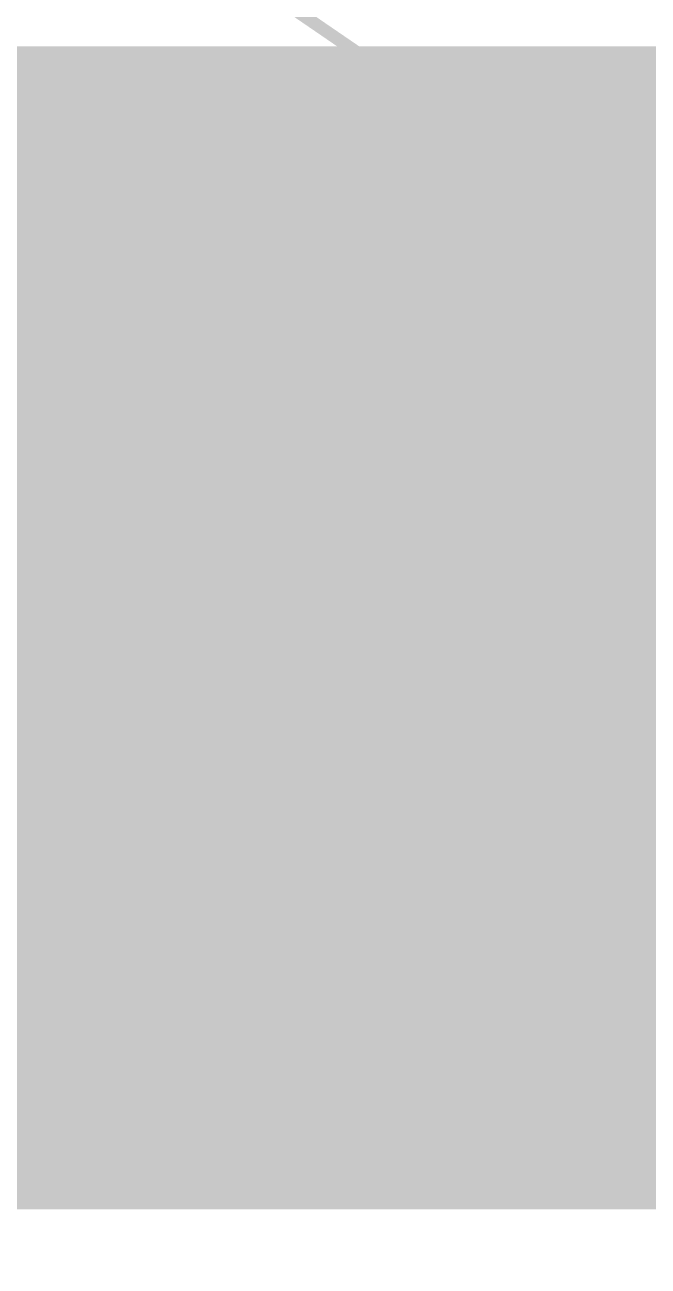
# Model space of a CAD drawing. Extents: x -20 to 155, y -92 to 168.
# Drawn here: x 84.32 to 91.94, y 25.85 to 41.03 of the extents above; entities that cross this region are included whole.
import ezdxf

# ---------------------------------------------------------------- set-up
doc = ezdxf.new("R2010")
doc.units = 0
doc.header["$MEASUREMENT"] = 0
doc.layers.get('0').update_dxf_attribs({"linetype": 'CONTINUOUS'})
for name, color, linetype in [('25-334-1_BOT', 7, 'CONTINUOUS'), ('25-334-1_DRD', 7, 'CONTINUOUS'), ('25-334-1_DRL', 2, 'CONTINUOUS'), ('25-334-1_IN1', 4, 'CONTINUOUS'), ('25-334-1_IN2', 3, 'CONTINUOUS'), ('25-334-1_SMB', 5, 'CONTINUOUS'), ('25-334-1_SMT', 10, 'CONTINUOUS'), ('25-334-1_SST', 11, 'CONTINUOUS'), ('25-334-1_TOP', 13, 'CONTINUOUS'), ('THRUHOLE_TAP', 7, 'CONTINUOUS')]:
    doc.layers.add(name, color=color, linetype=linetype)

# ---------------------------------------------------------------- blocks, each defined once
blk = doc.blocks.new('ROUND_33')
at = {"const_width": 0.7493}
blk.add_lwpolyline([(-0.37465, 0, 1), (0.37465, 0, 1)], format="xyb", close=True, dxfattribs=at)
blk = doc.blocks.new('ROUND_32')
at = {"const_width": 0.35052}
blk.add_lwpolyline([(-0.17526, 0, 1), (0.17526, 0, 1)], format="xyb", close=True, dxfattribs=at)

msp = doc.modelspace()

# ---------------------------------------------------------------- linework, layer by layer
at = {"layer": '25-334-1_BOT', "const_width": 0.254}
for points in [[(133.731, 40.64), (70.104, 40.64), (68.58, 39.116), (59.944, 39.116), (59.944, 33.655), (29.845, 33.655), (29.845, 21.463), (24.511, 21.463), (24.511, 14.478), (25.146, 13.843)], [(133.7818, 40.5892), (70.0532, 40.5892)], [(84.4042, 40.64), (84.4042, 26.67)], [(84.6328, 40.64), (84.6328, 26.67)], [(84.8614, 40.64), (84.8614, 26.67)], [(85.09, 40.64), (85.09, 26.67)], [(85.3186, 40.64), (85.3186, 26.67)], [(85.5472, 40.64), (85.5472, 26.67)], [(85.7758, 40.64), (85.7758, 26.67)], [(86.0044, 40.64), (86.0044, 26.67)], [(86.233, 40.64), (86.233, 26.67)], [(86.4616, 40.64), (86.4616, 26.67)], [(86.6902, 40.64), (86.6902, 26.67)], [(86.9188, 40.64), (86.9188, 26.67)], [(87.1474, 40.64), (87.1474, 26.67)], [(87.376, 40.64), (87.376, 26.67)], [(87.6046, 40.64), (87.6046, 26.67)], [(87.8332, 40.64), (87.8332, 26.67)], [(88.0618, 40.64), (88.0618, 26.67)], [(88.2904, 40.64), (88.2904, 26.67)], [(88.519, 40.64), (88.519, 26.67)], [(88.7476, 40.64), (88.7476, 26.67)], [(88.9762, 40.64), (88.9762, 26.67)], [(89.2048, 40.64), (89.2048, 26.67)], [(89.4334, 40.64), (89.4334, 26.67)], [(89.662, 40.64), (89.662, 26.67)], [(89.8906, 40.64), (89.8906, 26.67)], [(90.1192, 40.64), (90.1192, 26.67)], [(90.3478, 40.64), (90.3478, 26.67)], [(90.5764, 40.64), (90.5764, 26.67)], [(90.805, 40.64), (90.805, 26.67)], [(91.0336, 40.64), (91.0336, 26.67)], [(91.2622, 40.64), (91.2622, 26.67)], [(91.4908, 40.64), (91.4908, 26.67)], [(91.7194, 40.64), (91.7194, 26.67)], [(91.948, 40.64), (91.948, 26.67)], [(105.68432, 40.3606), (69.8246, 40.3606)], [(100.66782, 40.132), (69.596, 40.132)], [(100.2792, 39.9034), (69.3674, 39.9034)], [(100.0125, 39.6748), (69.1388, 39.6748)], [(99.81438, 39.4462), (68.9102, 39.4462)], [(99.66452, 39.2176), (68.6816, 39.2176)], [(99.54768, 38.989), (59.944, 38.989)], [(99.46386, 38.7604), (59.944, 38.7604)], [(99.40544, 38.5318), (59.944, 38.5318)], [(99.37242, 38.3032), (59.944, 38.3032)], [(99.3648, 38.0746), (59.944, 38.0746)], [(99.38004, 37.846), (59.944, 37.846)], [(99.41814, 37.6174), (59.944, 37.6174)], [(99.48164, 37.3888), (59.944, 37.3888)], [(99.57054, 37.1602), (59.944, 37.1602)], [(99.695, 36.9316), (59.944, 36.9316)], [(99.85502, 36.703), (59.944, 36.703)], [(100.06584, 36.4744), (59.944, 36.4744)], [(100.35032, 36.2458), (59.944, 36.2458)], [(100.7872, 36.0172), (59.944, 36.0172)], [(136.017, 35.7886), (59.944, 35.7886)], [(136.017, 35.56), (59.944, 35.56)], [(136.017, 35.3314), (59.944, 35.3314)], [(136.017, 35.1028), (59.944, 35.1028)], [(136.017, 34.8742), (59.944, 34.8742)], [(136.017, 34.6456), (59.944, 34.6456)], [(136.017, 34.417), (59.944, 34.417)], [(136.017, 34.1884), (59.944, 34.1884)], [(100.91674, 33.9598), (59.944, 33.9598)], [(100.62718, 33.7312), (59.944, 33.7312)], [(100.45192, 33.5026), (29.845, 33.5026)], [(100.34016, 33.274), (29.845, 33.274)], [(100.27666, 33.0454), (29.845, 33.0454)], [(100.2538, 32.8168), (29.845, 32.8168)], [(100.26904, 32.5882), (29.845, 32.5882)], [(100.32746, 32.3596), (29.845, 32.3596)], [(100.4316, 32.131), (29.845, 32.131)], [(100.5967, 31.9024), (29.845, 31.9024)], [(100.86086, 31.6738), (29.845, 31.6738)], [(136.017, 31.4452), (29.845, 31.4452)], [(136.017, 31.2166), (29.845, 31.2166)], [(136.017, 30.988), (29.845, 30.988)], [(136.017, 30.7594), (29.845, 30.7594)], [(136.017, 30.5308), (29.845, 30.5308)], [(136.017, 30.3022), (29.845, 30.3022)], [(136.017, 30.0736), (29.845, 30.0736)], [(136.017, 29.845), (29.845, 29.845)], [(136.017, 29.6164), (29.845, 29.6164)], [(136.017, 29.3878), (29.845, 29.3878)], [(136.017, 29.1592), (29.845, 29.1592)], [(136.017, 28.9306), (29.845, 28.9306)], [(136.017, 28.702), (29.845, 28.702)], [(136.017, 28.4734), (29.845, 28.4734)], [(136.017, 28.2448), (29.845, 28.2448)], [(136.017, 28.0162), (29.845, 28.0162)], [(135.9916, 27.7876), (29.845, 27.7876)], [(135.763, 27.559), (29.845, 27.559)], [(135.5344, 27.3304), (29.845, 27.3304)], [(135.3058, 27.1018), (29.845, 27.1018)], [(135.0772, 26.8732), (29.845, 26.8732)], [(134.874, 26.67), (35.941, 26.67)]]:
    msp.add_lwpolyline(points, dxfattribs=at)
at = {"layer": '25-334-1_DRD', "const_width": 0.254}
for points in [[(84.836, 38.735), (84.455, 38.354)], [(85.344, 38.735), (84.836, 38.735)], [(85.725, 38.354), (85.344, 38.735)], [(87.376, 38.735), (86.995, 38.354)], [(87.884, 38.735), (87.376, 38.735)], [(88.265, 38.354), (87.884, 38.735)], [(89.916, 38.735), (89.535, 38.354)], [(90.424, 38.735), (89.916, 38.735)], [(90.805, 38.354), (90.424, 38.735)], [(84.455, 38.354), (84.455, 37.846)], [(85.725, 37.846), (85.725, 38.354)], [(86.995, 38.354), (86.995, 37.846)], [(88.265, 37.846), (88.265, 38.354)], [(89.535, 38.354), (89.535, 37.846)], [(90.805, 37.846), (90.805, 38.354)], [(84.455, 37.846), (84.836, 37.465)], [(85.344, 37.465), (85.725, 37.846)], [(86.995, 37.846), (87.376, 37.465)], [(87.884, 37.465), (88.265, 37.846)], [(89.535, 37.846), (89.916, 37.465)], [(90.424, 37.465), (90.805, 37.846)], [(84.836, 37.465), (85.344, 37.465)], [(87.376, 37.465), (87.884, 37.465)], [(89.916, 37.465), (90.424, 37.465)], [(84.836, 36.195), (84.455, 35.814)], [(85.344, 36.195), (84.836, 36.195)], [(85.725, 35.814), (85.344, 36.195)], [(87.376, 36.195), (86.995, 35.814)], [(87.884, 36.195), (87.376, 36.195)], [(88.265, 35.814), (87.884, 36.195)], [(89.916, 36.195), (89.535, 35.814)], [(90.424, 36.195), (89.916, 36.195)], [(90.805, 35.814), (90.424, 36.195)], [(84.455, 35.814), (84.455, 35.306)], [(85.725, 35.306), (85.725, 35.814)], [(86.995, 35.814), (86.995, 35.306)], [(88.265, 35.306), (88.265, 35.814)], [(89.535, 35.814), (89.535, 35.306)], [(90.805, 35.306), (90.805, 35.814)], [(84.455, 35.306), (84.836, 34.925)], [(85.344, 34.925), (85.725, 35.306)], [(86.995, 35.306), (87.376, 34.925)], [(87.884, 34.925), (88.265, 35.306)], [(89.535, 35.306), (89.916, 34.925)], [(90.424, 34.925), (90.805, 35.306)], [(84.836, 34.925), (85.344, 34.925)], [(87.376, 34.925), (87.884, 34.925)], [(89.916, 34.925), (90.424, 34.925)], [(84.836, 33.655), (84.455, 33.274)], [(85.344, 33.655), (84.836, 33.655)], [(85.725, 33.274), (85.344, 33.655)], [(87.376, 33.655), (86.995, 33.274)], [(87.884, 33.655), (87.376, 33.655)], [(88.265, 33.274), (87.884, 33.655)], [(89.916, 33.655), (89.535, 33.274)], [(90.424, 33.655), (89.916, 33.655)], [(90.805, 33.274), (90.424, 33.655)], [(84.455, 33.274), (84.455, 32.766)], [(85.725, 32.766), (85.725, 33.274)], [(86.995, 33.274), (86.995, 32.766)], [(88.265, 32.766), (88.265, 33.274)], [(89.535, 33.274), (89.535, 32.766)], [(90.805, 32.766), (90.805, 33.274)], [(84.455, 32.766), (84.836, 32.385)], [(85.344, 32.385), (85.725, 32.766)], [(86.995, 32.766), (87.376, 32.385)], [(87.884, 32.385), (88.265, 32.766)], [(89.535, 32.766), (89.916, 32.385)], [(90.424, 32.385), (90.805, 32.766)], [(84.836, 32.385), (85.344, 32.385)], [(87.376, 32.385), (87.884, 32.385)], [(89.916, 32.385), (90.424, 32.385)], [(84.836, 31.115), (84.455, 30.734)], [(85.344, 31.115), (84.836, 31.115)], [(85.725, 30.734), (85.344, 31.115)], [(87.376, 31.115), (86.995, 30.734)], [(87.884, 31.115), (87.376, 31.115)], [(88.265, 30.734), (87.884, 31.115)], [(89.916, 31.115), (89.535, 30.734)], [(90.424, 31.115), (89.916, 31.115)], [(90.805, 30.734), (90.424, 31.115)], [(84.455, 30.734), (84.455, 30.226)], [(85.725, 30.226), (85.725, 30.734)], [(86.995, 30.734), (86.995, 30.226)], [(88.265, 30.226), (88.265, 30.734)], [(89.535, 30.734), (89.535, 30.226)], [(90.805, 30.226), (90.805, 30.734)], [(84.455, 30.226), (84.836, 29.845)], [(85.344, 29.845), (85.725, 30.226)], [(86.995, 30.226), (87.376, 29.845)], [(87.884, 29.845), (88.265, 30.226)], [(89.535, 30.226), (89.916, 29.845)], [(90.424, 29.845), (90.805, 30.226)], [(84.836, 29.845), (85.344, 29.845)], [(87.376, 29.845), (87.884, 29.845)], [(89.916, 29.845), (90.424, 29.845)], [(84.836, 28.575), (84.455, 28.194)], [(85.344, 28.575), (84.836, 28.575)], [(85.725, 28.194), (85.344, 28.575)], [(87.376, 28.575), (86.995, 28.194)], [(87.884, 28.575), (87.376, 28.575)], [(88.265, 28.194), (87.884, 28.575)], [(89.916, 28.575), (89.535, 28.194)], [(90.424, 28.575), (89.916, 28.575)], [(90.805, 28.194), (90.424, 28.575)], [(84.455, 28.194), (84.455, 27.686)], [(85.725, 27.686), (85.725, 28.194)], [(86.995, 28.194), (86.995, 27.686)], [(88.265, 27.686), (88.265, 28.194)], [(89.535, 28.194), (89.535, 27.686)], [(90.805, 27.686), (90.805, 28.194)], [(84.455, 27.686), (84.836, 27.305)], [(85.344, 27.305), (85.725, 27.686)], [(86.995, 27.686), (87.376, 27.305)], [(87.884, 27.305), (88.265, 27.686)], [(89.535, 27.686), (89.916, 27.305)], [(90.424, 27.305), (90.805, 27.686)], [(84.836, 27.305), (85.344, 27.305)], [(87.376, 27.305), (87.884, 27.305)], [(89.916, 27.305), (90.424, 27.305)]]:
    msp.add_lwpolyline(points, dxfattribs=at)
at = {"layer": '25-334-1_IN1', "const_width": 0.254}
for points in [[(133.858, 40.64), (70.104, 40.64), (69.215, 39.624), (68.707, 39.116), (59.944, 39.116), (59.944, 33.655), (22.987, 33.655)], [(133.9088, 40.5892), (70.05828, 40.5892)], [(84.2518, 40.64), (84.2518, 26.67)], [(84.4804, 40.64), (84.4804, 26.67)], [(84.709, 40.64), (84.709, 26.67)], [(84.9376, 40.64), (84.9376, 26.67)], [(85.1662, 40.64), (85.1662, 26.67)], [(85.3948, 40.64), (85.3948, 26.67)], [(85.6234, 40.64), (85.6234, 26.67)], [(85.852, 40.64), (85.852, 26.67)], [(86.0806, 40.64), (86.0806, 26.67)], [(86.3092, 40.64), (86.3092, 26.67)], [(86.5378, 40.64), (86.5378, 26.67)], [(86.7664, 40.64), (86.7664, 26.67)], [(86.995, 40.64), (86.995, 26.67)], [(87.2236, 40.64), (87.2236, 26.67)], [(87.4522, 40.64), (87.4522, 26.67)], [(87.6808, 40.64), (87.6808, 26.67)], [(87.9094, 40.64), (87.9094, 26.67)], [(88.138, 40.64), (88.138, 26.67)], [(88.3666, 40.64), (88.3666, 26.67)], [(88.5952, 40.64), (88.5952, 26.67)], [(88.8238, 40.64), (88.8238, 26.67)], [(89.0524, 40.64), (89.0524, 26.67)], [(89.281, 40.64), (89.281, 26.67)], [(89.5096, 40.64), (89.5096, 26.67)], [(89.7382, 40.64), (89.7382, 26.67)], [(89.9668, 40.64), (89.9668, 26.67)], [(90.1954, 40.64), (90.1954, 26.67)], [(90.424, 40.64), (90.424, 26.67)], [(90.6526, 40.64), (90.6526, 26.67)], [(90.8812, 40.64), (90.8812, 26.67)], [(91.1098, 40.64), (91.1098, 26.67)], [(91.3384, 40.64), (91.3384, 26.67)], [(91.567, 40.64), (91.567, 26.67)], [(91.7956, 40.64), (91.7956, 26.67)], [(92.0242, 40.64), (92.0242, 26.67)], [(134.1374, 40.3606), (69.86016, 40.3606)], [(100.66782, 40.132), (69.6595, 40.132)], [(100.2792, 39.9034), (69.45884, 39.9034)], [(100.0125, 39.6748), (69.25818, 39.6748)], [(99.81438, 39.4462), (69.0372, 39.4462)], [(99.66452, 39.2176), (68.8086, 39.2176)], [(99.54768, 38.989), (59.944, 38.989)], [(99.46386, 38.7604), (59.944, 38.7604)], [(99.40544, 38.5318), (59.944, 38.5318)], [(99.37242, 38.3032), (59.944, 38.3032)], [(99.3648, 38.0746), (59.944, 38.0746)], [(99.38004, 37.846), (59.944, 37.846)], [(99.41814, 37.6174), (59.944, 37.6174)], [(99.48164, 37.3888), (59.944, 37.3888)], [(99.57054, 37.1602), (59.944, 37.1602)], [(99.695, 36.9316), (59.944, 36.9316)], [(99.85502, 36.703), (59.944, 36.703)], [(100.06584, 36.4744), (59.944, 36.4744)], [(100.35032, 36.2458), (59.944, 36.2458)], [(100.7872, 36.0172), (59.944, 36.0172)], [(136.017, 35.7886), (59.944, 35.7886)], [(136.017, 35.56), (59.944, 35.56)], [(136.017, 35.3314), (59.944, 35.3314)], [(136.017, 35.1028), (59.944, 35.1028)], [(136.017, 34.8742), (59.944, 34.8742)], [(136.017, 34.6456), (59.944, 34.6456)], [(136.017, 34.417), (59.944, 34.417)], [(136.017, 34.1884), (59.944, 34.1884)], [(100.91674, 33.9598), (59.944, 33.9598)], [(100.62718, 33.7312), (59.944, 33.7312)], [(100.45192, 33.5026), (8.128, 33.5026)], [(100.34016, 33.274), (8.128, 33.274)], [(100.27666, 33.0454), (8.128, 33.0454)], [(100.2538, 32.8168), (8.128, 32.8168)], [(100.26904, 32.5882), (8.128, 32.5882)], [(100.32746, 32.3596), (8.128, 32.3596)], [(100.4316, 32.131), (8.128, 32.131)], [(100.5967, 31.9024), (8.128, 31.9024)], [(100.86086, 31.6738), (8.128, 31.6738)], [(136.017, 31.4452), (8.128, 31.4452)], [(136.017, 31.2166), (8.128, 31.2166)], [(136.017, 30.988), (8.128, 30.988)], [(136.017, 30.7594), (8.128, 30.7594)], [(136.017, 30.5308), (8.128, 30.5308)], [(136.017, 30.3022), (8.128, 30.3022)], [(136.017, 30.0736), (8.128, 30.0736)], [(136.017, 29.845), (8.128, 29.845)], [(136.017, 29.6164), (8.3566, 29.6164)], [(136.017, 29.3878), (8.5852, 29.3878)], [(136.017, 29.1592), (28.9052, 29.1592)], [(136.017, 28.9306), (28.9052, 28.9306)], [(136.017, 28.702), (28.9052, 28.702)], [(136.017, 28.4734), (28.9052, 28.4734)], [(136.017, 28.2448), (28.9052, 28.2448)], [(136.017, 28.0162), (28.9052, 28.0162)], [(135.9916, 27.7876), (28.9052, 27.7876)], [(135.763, 27.559), (28.9052, 27.559)], [(135.5344, 27.3304), (28.9052, 27.3304)], [(135.3058, 27.1018), (28.9052, 27.1018)], [(135.0772, 26.8732), (28.9052, 26.8732)], [(134.874, 26.67), (35.941, 26.67)]]:
    msp.add_lwpolyline(points, dxfattribs=at)
at = {"layer": '25-334-1_IN2', "const_width": 0.254}
for points in [[(133.858, 40.64), (70.104, 40.64), (68.58, 39.116), (59.944, 39.116), (59.944, 33.655), (22.479, 33.655)], [(133.9088, 40.5892), (70.0532, 40.5892)], [(84.2518, 40.64), (84.2518, 26.67)], [(84.4804, 40.64), (84.4804, 26.67)], [(84.709, 40.64), (84.709, 26.67)], [(84.9376, 40.64), (84.9376, 26.67)], [(85.1662, 40.64), (85.1662, 26.67)], [(85.3948, 40.64), (85.3948, 26.67)], [(85.6234, 40.64), (85.6234, 26.67)], [(85.852, 40.64), (85.852, 26.67)], [(86.0806, 40.64), (86.0806, 26.67)], [(86.3092, 40.64), (86.3092, 26.67)], [(86.5378, 40.64), (86.5378, 26.67)], [(86.7664, 40.64), (86.7664, 26.67)], [(86.995, 40.64), (86.995, 26.67)], [(87.2236, 40.64), (87.2236, 26.67)], [(87.4522, 40.64), (87.4522, 26.67)], [(87.6808, 40.64), (87.6808, 26.67)], [(87.9094, 40.64), (87.9094, 26.67)], [(88.138, 40.64), (88.138, 26.67)], [(88.3666, 40.64), (88.3666, 26.67)], [(88.5952, 40.64), (88.5952, 26.67)], [(88.8238, 40.64), (88.8238, 26.67)], [(89.0524, 40.64), (89.0524, 26.67)], [(89.281, 40.64), (89.281, 26.67)], [(89.5096, 40.64), (89.5096, 26.67)], [(89.7382, 40.64), (89.7382, 26.67)], [(89.9668, 40.64), (89.9668, 26.67)], [(90.1954, 40.64), (90.1954, 26.67)], [(90.424, 40.64), (90.424, 26.67)], [(90.6526, 40.64), (90.6526, 26.67)], [(90.8812, 40.64), (90.8812, 26.67)], [(91.1098, 40.64), (91.1098, 26.67)], [(91.3384, 40.64), (91.3384, 26.67)], [(91.567, 40.64), (91.567, 26.67)], [(91.7956, 40.64), (91.7956, 26.67)], [(92.0242, 40.64), (92.0242, 26.67)], [(134.1374, 40.3606), (69.8246, 40.3606)], [(100.66782, 40.132), (69.596, 40.132)], [(100.2792, 39.9034), (69.3674, 39.9034)], [(100.0125, 39.6748), (69.1388, 39.6748)], [(99.81438, 39.4462), (68.9102, 39.4462)], [(99.66452, 39.2176), (68.6816, 39.2176)], [(99.54768, 38.989), (59.944, 38.989)], [(99.46386, 38.7604), (59.944, 38.7604)], [(99.40544, 38.5318), (59.944, 38.5318)], [(99.37242, 38.3032), (59.944, 38.3032)], [(99.3648, 38.0746), (59.944, 38.0746)], [(99.38004, 37.846), (59.944, 37.846)], [(99.41814, 37.6174), (59.944, 37.6174)], [(99.48164, 37.3888), (59.944, 37.3888)], [(99.57054, 37.1602), (59.944, 37.1602)], [(99.695, 36.9316), (59.944, 36.9316)], [(99.85502, 36.703), (59.944, 36.703)], [(100.06584, 36.4744), (59.944, 36.4744)], [(100.35032, 36.2458), (59.944, 36.2458)], [(100.7872, 36.0172), (59.944, 36.0172)], [(136.017, 35.7886), (59.944, 35.7886)], [(136.017, 35.56), (59.944, 35.56)], [(136.017, 35.3314), (59.944, 35.3314)], [(136.017, 35.1028), (59.944, 35.1028)], [(136.017, 34.8742), (59.944, 34.8742)], [(136.017, 34.6456), (59.944, 34.6456)], [(136.017, 34.417), (59.944, 34.417)], [(136.017, 34.1884), (59.944, 34.1884)], [(100.91674, 33.9598), (59.944, 33.9598)], [(100.62718, 33.7312), (59.944, 33.7312)], [(100.45192, 33.5026), (8.128, 33.5026)], [(100.34016, 33.274), (8.128, 33.274)], [(100.27666, 33.0454), (8.128, 33.0454)], [(100.2538, 32.8168), (8.128, 32.8168)], [(100.26904, 32.5882), (8.128, 32.5882)], [(100.32746, 32.3596), (8.128, 32.3596)], [(100.4316, 32.131), (8.128, 32.131)], [(100.5967, 31.9024), (8.128, 31.9024)], [(100.86086, 31.6738), (8.128, 31.6738)], [(136.017, 31.4452), (8.128, 31.4452)], [(136.017, 31.2166), (8.128, 31.2166)], [(136.017, 30.988), (8.128, 30.988)], [(136.017, 30.7594), (8.128, 30.7594)], [(136.017, 30.5308), (8.2042, 30.5308)], [(136.017, 30.3022), (8.4328, 30.3022)], [(136.017, 30.0736), (8.6614, 30.0736)], [(136.017, 29.845), (8.89, 29.845)], [(136.017, 29.6164), (9.1186, 29.6164)], [(136.017, 29.3878), (9.3472, 29.3878)], [(136.017, 29.1592), (28.9052, 29.1592)], [(136.017, 28.9306), (28.9052, 28.9306)], [(136.017, 28.702), (28.9052, 28.702)], [(136.017, 28.4734), (28.9052, 28.4734)], [(136.017, 28.2448), (28.9052, 28.2448)], [(136.017, 28.0162), (28.9052, 28.0162)], [(135.9916, 27.7876), (28.9052, 27.7876)], [(135.763, 27.559), (28.9052, 27.559)], [(135.5344, 27.3304), (28.9052, 27.3304)], [(135.3058, 27.1018), (28.9052, 27.1018)], [(135.0772, 26.8732), (28.9052, 26.8732)], [(134.874, 26.67), (60.071, 26.67)]]:
    msp.add_lwpolyline(points, dxfattribs=at)
at = {"layer": '25-334-1_SMB', "const_width": 4.99872}
msp.add_lwpolyline([(75.438, 33.274), (128.397, 33.274)], dxfattribs=at)
at = {"layer": '25-334-1_SMT', "const_width": 4.99872}
msp.add_lwpolyline([(128.27, 33.401), (75.692, 33.401)], dxfattribs=at)
at = {"layer": '25-334-1_SST', "const_width": 0.1524}
for points in [[(101.06406, 22.225, 0.4142136), (75.565, 47.72406)], [(98.06432, 22.225, 0.4142136), (75.565, 44.72432)]]:
    msp.add_lwpolyline(points, format="xyb", dxfattribs=at)
at = {"layer": '25-334-1_SST', "const_width": 1.00076}
for points in [[(88.02624, 31.19374), (88.02624, 35.63874)], [(90.24874, 33.41624), (85.80374, 33.41624)]]:
    msp.add_lwpolyline(points, dxfattribs=at)
at = {"layer": '25-334-1_TOP', "const_width": 0.254}
for points in [[(133.731, 40.64), (70.104, 40.64), (68.58, 39.116), (59.944, 39.116), (59.944, 33.655), (24.13, 33.655), (24.13, 13.843)], [(133.7818, 40.5892), (70.0532, 40.5892)], [(84.2518, 40.64), (84.2518, 26.67)], [(84.4804, 40.64), (84.4804, 26.67)], [(84.709, 40.64), (84.709, 26.67)], [(84.9376, 40.64), (84.9376, 26.67)], [(85.1662, 40.64), (85.1662, 26.67)], [(85.3948, 40.64), (85.3948, 26.67)], [(85.6234, 40.64), (85.6234, 26.67)], [(85.852, 40.64), (85.852, 26.67)], [(86.0806, 40.64), (86.0806, 26.67)], [(86.3092, 40.64), (86.3092, 26.67)], [(86.5378, 40.64), (86.5378, 26.67)], [(86.7664, 40.64), (86.7664, 26.67)], [(86.995, 40.64), (86.995, 26.67)], [(87.2236, 40.64), (87.2236, 26.67)], [(87.4522, 40.64), (87.4522, 26.67)], [(87.6808, 40.64), (87.6808, 26.67)], [(87.9094, 40.64), (87.9094, 26.67)], [(88.138, 40.64), (88.138, 26.67)], [(88.3666, 40.64), (88.3666, 26.67)], [(88.5952, 40.64), (88.5952, 26.67)], [(88.8238, 40.64), (88.8238, 26.67)], [(89.0524, 40.64), (89.0524, 26.67)], [(89.281, 40.64), (89.281, 26.67)], [(89.5096, 40.64), (89.5096, 26.67)], [(89.7382, 40.64), (89.7382, 26.67)], [(89.9668, 40.64), (89.9668, 26.67)], [(90.1954, 40.64), (90.1954, 26.67)], [(90.424, 40.64), (90.424, 26.67)], [(90.6526, 40.64), (90.6526, 26.67)], [(90.8812, 40.64), (90.8812, 26.67)], [(91.1098, 40.64), (91.1098, 26.67)], [(91.3384, 40.64), (91.3384, 26.67)], [(91.567, 40.64), (91.567, 26.67)], [(91.7956, 40.64), (91.7956, 26.67)], [(92.0242, 40.64), (92.0242, 26.67)], [(134.0104, 40.3606), (69.8246, 40.3606)], [(100.66782, 40.132), (69.596, 40.132)], [(100.2792, 39.9034), (69.3674, 39.9034)], [(100.0125, 39.6748), (69.1388, 39.6748)], [(99.81438, 39.4462), (68.9102, 39.4462)], [(99.66452, 39.2176), (68.6816, 39.2176)], [(99.54768, 38.989), (59.944, 38.989)], [(99.46386, 38.7604), (59.944, 38.7604)], [(99.40544, 38.5318), (59.944, 38.5318)], [(99.37242, 38.3032), (59.944, 38.3032)], [(99.3648, 38.0746), (59.944, 38.0746)], [(99.38004, 37.846), (59.944, 37.846)], [(99.41814, 37.6174), (59.944, 37.6174)], [(99.48164, 37.3888), (59.944, 37.3888)], [(99.57054, 37.1602), (59.944, 37.1602)], [(99.695, 36.9316), (59.944, 36.9316)], [(99.85502, 36.703), (59.944, 36.703)], [(100.06584, 36.4744), (59.944, 36.4744)], [(100.35032, 36.2458), (59.944, 36.2458)], [(100.7872, 36.0172), (59.944, 36.0172)], [(136.017, 35.7886), (59.944, 35.7886)], [(136.017, 35.56), (59.944, 35.56)], [(136.017, 35.3314), (59.944, 35.3314)], [(136.017, 35.1028), (59.944, 35.1028)], [(136.017, 34.8742), (59.944, 34.8742)], [(136.017, 34.6456), (59.944, 34.6456)], [(136.017, 34.417), (59.944, 34.417)], [(136.017, 34.1884), (59.944, 34.1884)], [(100.91674, 33.9598), (59.944, 33.9598)], [(100.62718, 33.7312), (59.944, 33.7312)], [(100.45192, 33.5026), (24.13, 33.5026)], [(100.34016, 33.274), (24.13, 33.274)], [(100.27666, 33.0454), (24.13, 33.0454)], [(100.2538, 32.8168), (24.13, 32.8168)], [(100.26904, 32.5882), (24.13, 32.5882)], [(100.32746, 32.3596), (24.13, 32.3596)], [(100.4316, 32.131), (24.13, 32.131)], [(100.5967, 31.9024), (24.13, 31.9024)], [(100.86086, 31.6738), (24.13, 31.6738)], [(136.017, 31.4452), (24.13, 31.4452)], [(136.017, 31.2166), (24.13, 31.2166)], [(136.017, 30.988), (24.13, 30.988)], [(136.017, 30.7594), (24.13, 30.7594)], [(136.017, 30.5308), (24.13, 30.5308)], [(136.017, 30.3022), (24.13, 30.3022)], [(136.017, 30.0736), (24.13, 30.0736)], [(136.017, 29.845), (24.13, 29.845)], [(136.017, 29.6164), (24.13, 29.6164)], [(136.017, 29.3878), (24.13, 29.3878)], [(136.017, 29.1592), (28.9052, 29.1592)], [(136.017, 28.9306), (28.9052, 28.9306)], [(136.017, 28.702), (28.9052, 28.702)], [(136.017, 28.4734), (28.9052, 28.4734)], [(136.017, 28.2448), (28.9052, 28.2448)], [(136.017, 28.0162), (28.9052, 28.0162)], [(135.9916, 27.7876), (28.9052, 27.7876)], [(135.763, 27.559), (28.9052, 27.559)], [(135.5344, 27.3304), (28.9052, 27.3304)], [(135.3058, 27.1018), (28.9052, 27.1018)], [(135.0772, 26.8732), (28.9052, 26.8732)], [(134.874, 26.67), (33.655, 26.67)]]:
    msp.add_lwpolyline(points, dxfattribs=at)

# ---------------------------------------------------------------- block references
at = {"layer": '25-334-1_BOT'}
for p in [(85.09, 38.1), (87.63, 38.1), (90.17, 38.1), (85.09, 35.56), (87.63, 35.56), (90.17, 35.56), (85.09, 33.02), (87.63, 33.02), (90.17, 33.02), (85.09, 30.48), (87.63, 30.48), (90.17, 30.48), (85.09, 27.94), (87.63, 27.94), (90.17, 27.94)]:
    msp.add_blockref('ROUND_33', p, dxfattribs=at)
at = {"layer": '25-334-1_DRL'}
for p in [(85.09, 38.1), (87.63, 38.1), (90.17, 38.1), (85.09, 35.56), (87.63, 35.56), (90.17, 35.56), (85.09, 33.02), (87.63, 33.02), (90.17, 33.02), (85.09, 30.48), (87.63, 30.48), (90.17, 30.48), (85.09, 27.94), (87.63, 27.94), (90.17, 27.94)]:
    msp.add_blockref('ROUND_32', p, dxfattribs=at)
at = {"layer": '25-334-1_IN1'}
for p in [(85.09, 38.1), (87.63, 38.1), (90.17, 38.1), (85.09, 35.56), (87.63, 35.56), (90.17, 35.56), (85.09, 33.02), (87.63, 33.02), (90.17, 33.02), (85.09, 30.48), (87.63, 30.48), (90.17, 30.48), (85.09, 27.94), (87.63, 27.94), (90.17, 27.94)]:
    msp.add_blockref('ROUND_33', p, dxfattribs=at)
at = {"layer": '25-334-1_IN2'}
for p in [(85.09, 38.1), (87.63, 38.1), (90.17, 38.1), (85.09, 35.56), (87.63, 35.56), (90.17, 35.56), (85.09, 33.02), (87.63, 33.02), (90.17, 33.02), (85.09, 30.48), (87.63, 30.48), (90.17, 30.48), (85.09, 27.94), (87.63, 27.94), (90.17, 27.94)]:
    msp.add_blockref('ROUND_33', p, dxfattribs=at)
at = {"layer": '25-334-1_TOP'}
for p in [(85.09, 38.1), (87.63, 38.1), (90.17, 38.1), (85.09, 35.56), (87.63, 35.56), (90.17, 35.56), (85.09, 33.02), (87.63, 33.02), (90.17, 33.02), (85.09, 30.48), (87.63, 30.48), (90.17, 30.48), (85.09, 27.94), (87.63, 27.94), (90.17, 27.94)]:
    msp.add_blockref('ROUND_33', p, dxfattribs=at)
at = {"layer": 'THRUHOLE_TAP'}
for p in [(85.09, 38.1), (87.63, 38.1), (90.17, 38.1), (85.09, 35.56), (87.63, 35.56), (90.17, 35.56), (85.09, 33.02), (87.63, 33.02), (90.17, 33.02), (85.09, 30.48), (87.63, 30.48), (90.17, 30.48), (85.09, 27.94), (87.63, 27.94), (90.17, 27.94)]:
    msp.add_blockref('ROUND_32', p, dxfattribs=at)

doc.saveas('drawing.dxf')
